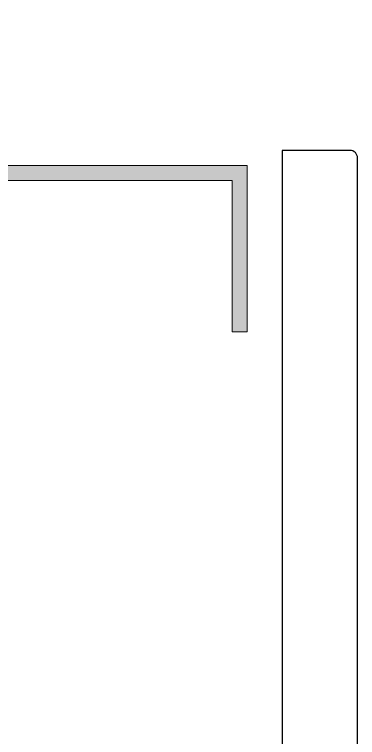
# Model space of a CAD drawing. Header units: inches. Extents: x -772 to 6765, y -813 to 4093.
# Drawn here: x 6019.08 to 6023.63, y 45.05 to 54.62 of the extents above; entities that cross this region are included whole.
import ezdxf

# ---------------------------------------------------------------- set-up
doc = ezdxf.new("R2010")
doc.units = ezdxf.units.IN
doc.header["$MEASUREMENT"] = 0
for name, color, linetype in [('aksoy_block', 7, 'Continuous'), ('aksoy_detaytarama', 252, 'Continuous'), ('H_FAC_Giydirme', 100, 'Continuous'), ('H_FAC_Kaplama', 41, 'Continuous')]:
    doc.layers.add(name, color=color, linetype=linetype)

# ---------------------------------------------------------------- blocks, each defined once
blk = doc.blocks.new('sove2')
at = {"layer": 'aksoy_detaytarama', "lineweight": 5}
h = blk.add_hatch(color=256, dxfattribs=at)
h.dxf.hatch_style = 1
h.paths.add_polyline_path([(27.402, -5.999), (27.402, -27.999), (25.402, -27.999), (25.402, -7.999), (-29.98, -7.999), (-29.98, 14.001), (-27.98, 14.001), (-27.98, -5.999)])
at = {"layer": 'H_FAC_Giydirme', "lineweight": 5}
blk.add_lwpolyline([(27.402, -5.999), (27.402, -27.999), (25.402, -27.999), (25.402, -7.999), (-29.98, -7.999), (-29.98, 14.001), (-27.98, 14.001), (-27.98, -5.999)], close=True, dxfattribs=at)
blk = doc.blocks.new('dt-p108a')
at = {"layer": 'H_FAC_Kaplama', "ltscale": 0.2}
blk.add_lwpolyline([(-543.75, -266.26), (-28.999, -266.26, 0.414214), (-27.999, -265.26), (-27.999, -256.26), (-543.75, -256.26)], format="xyb", dxfattribs=at)
at = {"ltscale": 0.1, "rotation": 89.99999999999999}
blk.add_blockref('sove2', (-37.999, -221.661), dxfattribs=at)

msp = doc.modelspace()

# ---------------------------------------------------------------- block references
at = {"layer": 'aksoy_block', "lineweight": 5, "xscale": 0.1, "yscale": 0.1, "zscale": 0.1, "rotation": 90}
msp.add_blockref('dt-p108a', (5996.9996, 55.6247), dxfattribs=at)

doc.saveas('drawing.dxf')
